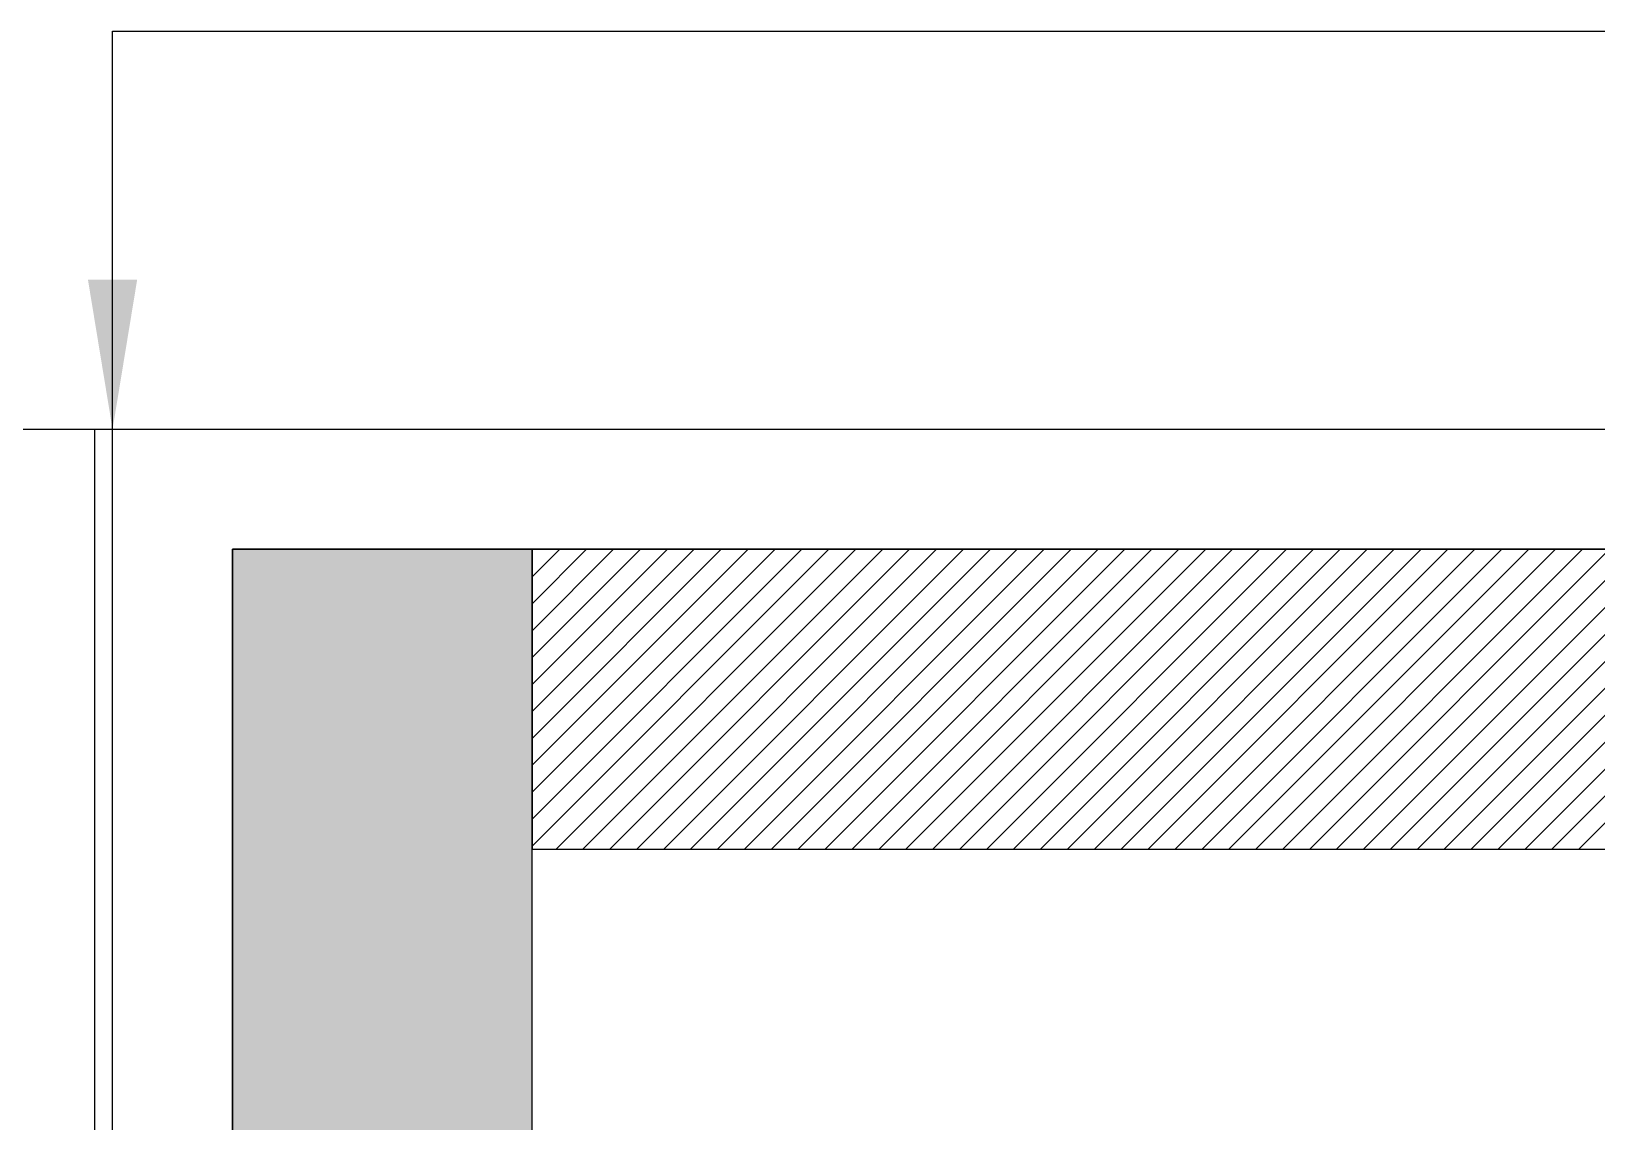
# Model space of a CAD drawing. Header units: millimetres. Extents: x 6750 to 121550, y -28210 to 66060.
# Drawn here: x 38509.8 to 38771, y 64820 to 65001.8 of the extents above; entities that cross this region are included whole.
import ezdxf

# ---------------------------------------------------------------- set-up
doc = ezdxf.new("R2010")
doc.units = ezdxf.units.MM
doc.styles.add('PM', font='arial.ttf', dxfattribs={"width": 0.6})
doc.dimstyles.new('MK-1.20 CK', dxfattribs={"dimscale": 25, "dimtxt": 2, "dimasz": 1, "dimexe": 0.5, "dimexo": 1, "dimgap": 0.5, "dimtad": 1, "dimdec": 0, "dimrnd": 0.0001, "dimtxsty": 'PM', "dimcen": 0, "dimdle": 1, "dimclrd": 251, "dimclre": 251, "dimclrt": 256, "dimadec": 4, "dimazin": 2, "dimtfac": 0.333333, "dimtdec": 0, "dimtix": 1, "dimtmove": 2, "dimatfit": 3, "dimtvp": 1, "dimarcsym": 0})

msp = doc.modelspace()

# ---------------------------------------------------------------- hatches: boundary and pattern name
h = msp.add_hatch(color=8)
h.dxf.hatch_style = 1
h.paths.add_polyline_path([(38543.378, 63555.432), (38593.378, 63555.432), (38593.378, 64915.432), (38543.378, 64915.432)])
h = msp.add_hatch()
h.set_pattern_fill('ANSI31', color=8)
h.set_pattern_definition([(45, (-24604.5503, 52042.7512), (-2.24506403, 2.24506403), [])])
h.paths.add_polyline_path([(38593.378, 64915.432), (38593.378, 64865.432), (39444.378, 64865.432), (39444.378, 64915.432)])

# ---------------------------------------------------------------- linework, layer by layer
for points in [[(37014.378, 63335.432), (39514.378, 63335.432), (39514.378, 64935.432), (37014.378, 64935.432)], [(38520.378, 63535.432), (38523.378, 63535.432), (38523.378, 64935.432), (38520.378, 64935.432)], [(38543.378, 64915.432), (39494.378, 64915.432), (39494.378, 63555.432), (38543.378, 63555.432)], [(38543.378, 63555.432), (38593.378, 63555.432), (38593.378, 64915.432), (38543.378, 64915.432)], [(38593.378, 64915.432), (38593.378, 64865.432), (39444.378, 64865.432), (39444.378, 64915.432)]]:
    msp.add_lwpolyline(points, close=True)

# ---------------------------------------------------------------- leaders
at = {"annotation_type": 0, "has_hookline": 1, "hookline_direction": 0, "text_width": 197.333}
msp.add_leader([(38523.378, 64935.432), (38523.378, 65001.835), (38678.225, 65001.835)], dimstyle='MK-1.20 CK', override={"dimclrd": 3, "dimclre": 3}, dxfattribs=at)

doc.saveas('drawing.dxf')
